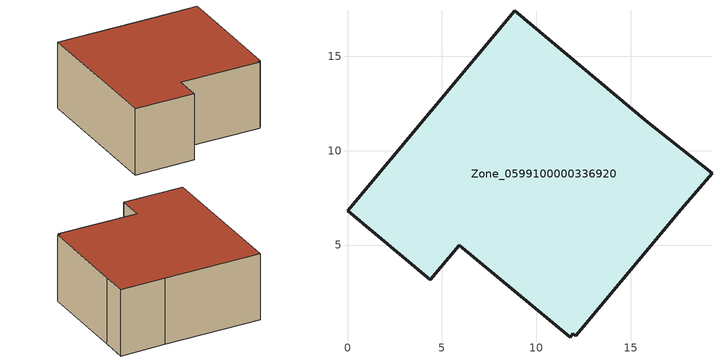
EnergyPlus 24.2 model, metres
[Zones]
Zone_0599100000336920
 floor ground (C_G): 4.39,3.17 0,6.82 8.85,17.4 15.91,11.5 19.3,8.81 17.68,6.9 12.08,0.18 11.94,0.3 11.78,0.12 5.92,5 z0
 wall outside (C_F): 19.3,8.81 15.91,11.5 8.85,17.4 0,6.82 4.39,3.17 5.92,5 11.78,0.12 11.94,0.3 12.08,0.18 17.68,6.9 19.3,8.81 z0:6.34
 roof outside (C_R): 11.78,0.12 11.94,0.3 12.08,0.18 17.68,6.9 19.3,8.81 15.91,11.5 8.85,17.4 0,6.82 4.39,3.17 5.92,5 z6.34
[BUILDING]
Pand.0599100000336920: North Axis=0; Terrain=City; Loads Convergence Tolerance Value=0.04; Temperature Convergence Tolerance Value=0.4; Solar Distribution=FullExterior; Maximum Number of Warmup Days=25; Minimum Number of Warmup Days=1
[Site:Location]
Rotterdam.The.Hague.AP_ZH_NLD Design_Conditions: Latitude=51.96; Longitude=4.45; Time Zone=1; Elevation=-4.5
[SITE:GROUNDTEMPERATURE:BUILDINGSURFACE]
18, 18, 18, 18, 18, 18, 18, 18, 18, 18, 18, 18
[MATERIAL] Thermal Absorptance=0.9; Solar Absorptance=0.7; Visible Absorptance=0.7
Name | Roughness | Thickness | Conductivity | Density | Specific Heat
G.D.1975-1991 | MediumSmooth | 0.15 | 0.288461 | 540 | 1210
F.D.1975-1991 | Rough | 0.3 | 0.230769 | 1920 | 840
R.D.1975-1991 | MediumRough | 0.2 | 0.153846 | 1500 | 1000
[CONSTRUCTION]
C_G: G.D.1975-1991
C_F: F.D.1975-1991
C_R: R.D.1975-1991
[ZONE]
Zone_0599100000336920: Type=1; Multiplier=1; Ceiling Height=Autocalculate; Volume=Autocalculate; Floor Area=autocalculate; Part of Total Floor Area=Yes
[ZONEINFILTRATION:DESIGNFLOWRATE]
Infil_Zone_0599100000336920: Zone or ZoneList or Space or SpaceList=Zone_0599100000336920; Schedule=AlwaysOn; Design Flow Rate Calculation Method=Flow/Area; Flow Rate per Floor Area=0.0042; Constant Term Coefficient=1; Temperature Term Coefficient=0; Velocity Term Coefficient=0; Velocity Squared Term Coefficient=0
[HVACTEMPLATE:ZONE:IDEALLOADSAIRSYSTEM]
Zone_0599100000336920: Maximum Heating Supply Air Temperature=50; Minimum Cooling Supply Air Temperature=13; Maximum Heating Supply Air Humidity Ratio=0.0156; Minimum Cooling Supply Air Humidity Ratio=0.0077; Heating Limit=NoLimit; Cooling Limit=NoLimit; Dehumidification Control Type=ConstantSensibleHeatRatio; Cooling Sensible Heat Ratio=0.7; Dehumidification Setpoint=60; Humidification Control Type=None; Humidification Setpoint=30; Outdoor Air Method=None; Outdoor Air Flow Rate per Person=0.00944; Outdoor Air Flow Rate per Zone Floor Area=0; Outdoor Air Flow Rate per Zone=0; Demand Controlled Ventilation Type=None; Outdoor Air Economizer Type=NoEconomizer; Heat Recovery Type=None; Sensible Heat Recovery Effectiveness=0.7; Latent Heat Recovery Effectiveness=0.65
[ZONECONTROL:THERMOSTAT]
ThermostatControl_Zone_0599100000336920: Zone or ZoneList=Zone_0599100000336920; Control Type Schedule=DualSetpointControlType; Control 1=Thermostat_Zone_0599100000336920; Temperature Difference Between Cutout And Setpoint=0
[THERMOSTATSETPOINT:DUALSETPOINT]
Thermostat_Zone_0599100000336920: Heating Setpoint Temperature Schedule=HeatingSetpoint_Zone_0599100000336920; Cooling Setpoint Temperature Schedule=CoolingSetpoint_Zone_0599100000336920
[SCHEDULE:COMPACT]
HeatingSetpoint_Zone_0599100000336920: Through: 12/31, For: AllDays, Until: 24:00, 21
CoolingSetpoint_Zone_0599100000336920: Through: 12/31, For: AllDays, Until: 24:00, 24
DualSetpointControlType: Through: 12/31, For: AllDays, Until: 24:00, 4
AlwaysOn: Through: 12/31, For: AllDays, Until: 24:00, 1
